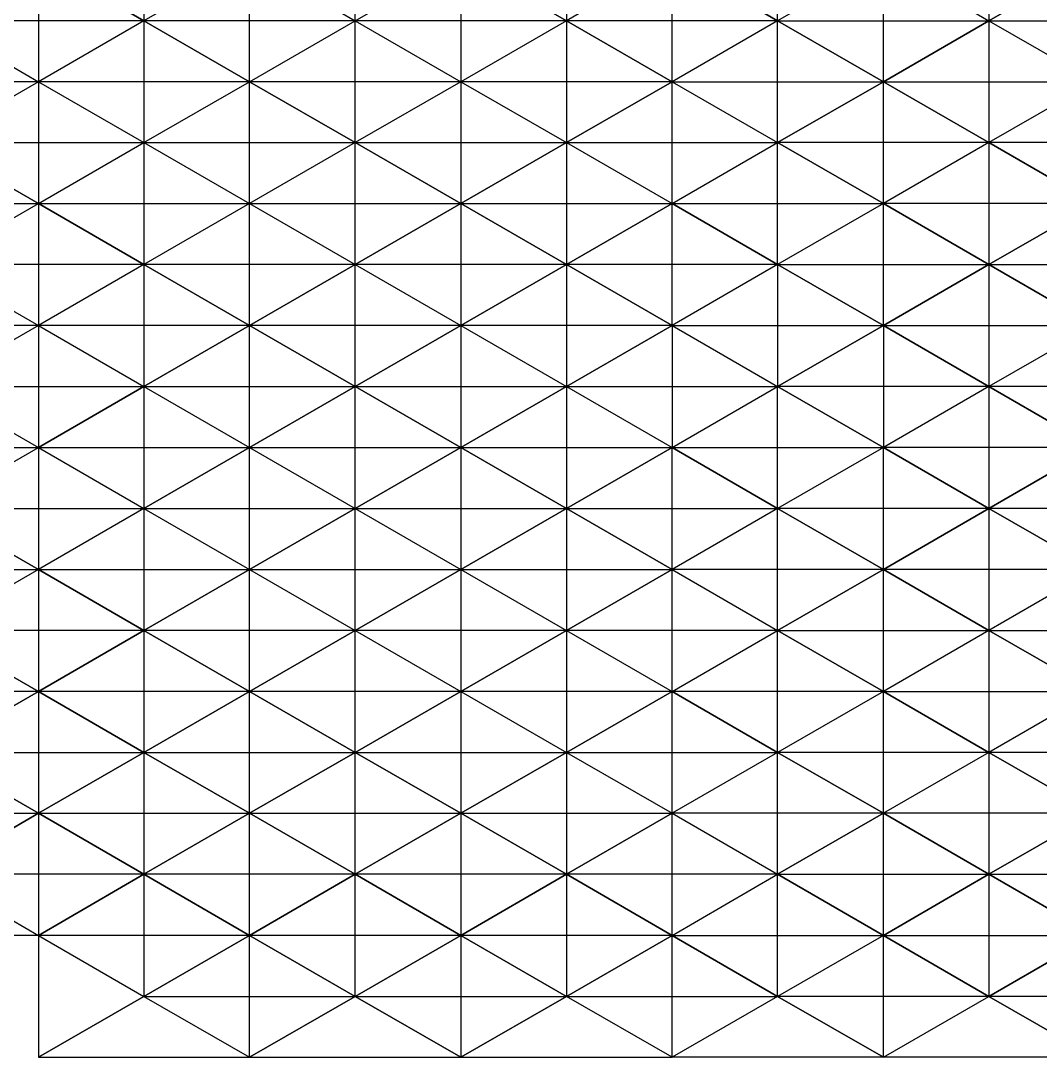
# Model space of a CAD drawing. Header units: millimetres. Extents: x 1123.9 to 1169.6, y 955.4 to 1004.6.
# Drawn here: x 1139.33 to 1149.37, y 955.36 to 965.56 of the extents above; entities that cross this region are included whole.
import ezdxf

# ---------------------------------------------------------------- set-up
doc = ezdxf.new("R2010")
doc.units = ezdxf.units.MM
for name, color, linetype in [('diagonals1', 3, 'Continuous'), ('diagonals2', 2, 'Continuous'), ('Layer1', 7, 'Continuous'), ('Layer2', 4, 'Continuous'), ('Layer3', 6, 'Continuous')]:
    doc.layers.add(name, color=color, linetype=linetype)

msp = doc.modelspace()

# ---------------------------------------------------------------- linework, layer by layer
at = {"layer": 'diagonals1'}
for p, q in [((1139.507, 966.156, 142.13), (1140.546, 965.556, 143.43)), ((1141.585, 966.156, 142.059), (1140.546, 965.556, 143.43)), ((1141.585, 966.156, 142.059), (1142.624, 965.556, 143.359)), ((1142.624, 965.556, 143.359), (1143.664, 966.156, 142.016)), ((1143.664, 966.156, 142.016), (1144.703, 965.556, 143.316)), ((1145.742, 966.156, 142.002), (1144.703, 965.556, 143.316)), ((1145.742, 966.156, 142.002), (1146.781, 965.556, 143.302)), ((1147.821, 966.156, 142.002), (1146.781, 965.556, 143.302)), ((1147.821, 966.156, 142.002), (1148.86, 965.556, 143.316)), ((1149.899, 966.156, 142.016), (1148.86, 965.556, 143.316)), ((1138.467, 965.556, 143.53), (1139.507, 964.956, 142.24)), ((1140.546, 965.556, 143.43), (1139.507, 964.956, 142.24)), ((1140.546, 965.556, 143.43), (1141.585, 964.956, 142.168)), ((1141.585, 964.956, 142.168), (1142.624, 965.556, 143.359)), ((1142.624, 965.556, 143.359), (1143.664, 964.956, 142.126)), ((1144.703, 965.556, 143.316), (1143.664, 964.956, 142.126)), ((1144.703, 965.556, 143.316), (1145.742, 964.956, 142.111)), ((1146.781, 965.556, 143.302), (1145.742, 964.956, 142.111)), ((1146.781, 965.556, 143.302), (1147.821, 964.956, 142.111)), ((1148.86, 965.556, 143.316), (1147.821, 964.956, 142.111)), ((1148.86, 965.556, 143.316), (1149.899, 964.956, 142.126)), ((1139.507, 964.956, 142.24), (1138.467, 964.356, 143.65)), ((1139.507, 964.956, 142.24), (1140.546, 964.356, 143.549)), ((1140.546, 964.356, 143.549), (1141.585, 964.956, 142.168)), ((1141.585, 964.956, 142.168), (1142.624, 964.356, 143.478)), ((1143.664, 964.956, 142.126), (1142.624, 964.356, 143.478)), ((1143.664, 964.956, 142.126), (1144.703, 964.356, 143.435)), ((1145.742, 964.956, 142.111), (1144.703, 964.356, 143.435)), ((1145.742, 964.956, 142.111), (1146.781, 964.356, 143.421)), ((1147.821, 964.956, 142.111), (1146.781, 964.356, 143.421)), ((1147.821, 964.956, 142.111), (1148.86, 964.356, 143.435)), ((1149.899, 964.956, 142.126), (1148.86, 964.356, 143.435)), ((1138.467, 964.356, 143.65), (1139.507, 963.756, 142.359)), ((1139.507, 963.756, 142.359), (1140.546, 964.356, 143.549)), ((1140.546, 964.356, 143.549), (1141.585, 963.756, 142.287)), ((1142.624, 964.356, 143.478), (1141.585, 963.756, 142.287)), ((1142.624, 964.356, 143.478), (1143.664, 963.756, 142.245)), ((1144.703, 964.356, 143.435), (1143.664, 963.756, 142.245)), ((1144.703, 964.356, 143.435), (1145.742, 963.756, 142.23)), ((1145.742, 963.756, 142.23), (1146.781, 964.356, 143.421)), ((1147.821, 963.756, 142.23), (1146.781, 964.356, 143.421)), ((1148.86, 964.356, 143.435), (1147.821, 963.756, 142.23)), ((1148.86, 964.356, 143.435), (1149.899, 963.756, 142.245)), ((1138.467, 963.156, 143.778), (1139.507, 963.756, 142.359)), ((1139.507, 963.756, 142.359), (1140.546, 963.156, 143.678)), ((1141.585, 963.756, 142.287), (1140.546, 963.156, 143.678)), ((1141.585, 963.756, 142.287), (1142.624, 963.156, 143.607)), ((1143.664, 963.756, 142.245), (1142.624, 963.156, 143.607)), ((1143.664, 963.756, 142.245), (1144.703, 963.156, 143.564)), ((1144.703, 963.156, 143.564), (1145.742, 963.756, 142.23)), ((1145.742, 963.756, 142.23), (1146.781, 963.156, 143.549)), ((1147.821, 963.756, 142.23), (1146.781, 963.156, 143.549)), ((1148.86, 963.156, 143.564), (1147.821, 963.756, 142.23)), ((1149.899, 963.756, 142.245), (1148.86, 963.156, 143.564)), ((1138.467, 963.156, 143.778), (1139.507, 962.556, 142.488)), ((1140.546, 963.156, 143.678), (1139.507, 962.556, 142.488)), ((1140.546, 963.156, 143.678), (1141.585, 962.556, 142.416)), ((1142.624, 963.156, 143.607), (1141.585, 962.556, 142.416)), ((1142.624, 963.156, 143.607), (1143.664, 962.556, 142.373)), ((1143.664, 962.556, 142.373), (1144.703, 963.156, 143.564)), ((1144.703, 963.156, 143.564), (1145.742, 962.556, 142.359)), ((1146.781, 963.156, 143.549), (1145.742, 962.556, 142.359)), ((1146.781, 963.156, 143.549), (1147.821, 962.556, 142.359)), ((1148.86, 963.156, 143.564), (1147.821, 962.556, 142.359)), ((1149.899, 962.556, 142.373), (1148.86, 963.156, 143.564)), ((1139.507, 962.556, 142.488), (1138.467, 961.956, 143.917)), ((1139.507, 962.556, 142.488), (1140.546, 961.956, 143.816)), ((1141.585, 962.556, 142.416), (1140.546, 961.956, 143.816)), ((1141.585, 962.556, 142.416), (1142.624, 961.956, 143.745)), ((1142.624, 961.956, 143.745), (1143.664, 962.556, 142.373)), ((1143.664, 962.556, 142.373), (1144.703, 961.956, 143.702)), ((1145.742, 962.556, 142.359), (1144.703, 961.956, 143.702)), ((1145.742, 962.556, 142.359), (1146.781, 961.956, 143.688)), ((1147.821, 962.556, 142.359), (1146.781, 961.956, 143.688)), ((1147.821, 962.556, 142.359), (1148.86, 961.956, 143.702)), ((1149.899, 962.556, 142.373), (1148.86, 961.956, 143.702)), ((1138.467, 961.956, 143.917), (1139.507, 961.356, 142.626)), ((1140.546, 961.956, 143.816), (1139.507, 961.356, 142.626)), ((1140.546, 961.956, 143.816), (1141.585, 961.356, 142.554)), ((1141.585, 961.356, 142.554), (1142.624, 961.956, 143.745)), ((1142.624, 961.956, 143.745), (1143.664, 961.356, 142.511)), ((1144.703, 961.956, 143.702), (1143.664, 961.356, 142.511)), ((1144.703, 961.956, 143.702), (1145.742, 961.356, 142.497)), ((1145.742, 961.356, 142.497), (1146.781, 961.956, 143.688)), ((1147.821, 961.356, 142.497), (1146.781, 961.956, 143.688)), ((1148.86, 961.956, 143.702), (1147.821, 961.356, 142.497)), ((1148.86, 961.956, 143.702), (1149.899, 961.356, 142.511)), ((1138.467, 960.756, 144.065), (1139.507, 961.356, 142.626)), ((1139.507, 961.356, 142.626), (1140.546, 960.756, 143.964)), ((1140.546, 960.756, 143.964), (1141.585, 961.356, 142.554)), ((1141.585, 961.356, 142.554), (1142.624, 960.756, 143.893)), ((1143.664, 961.356, 142.511), (1142.624, 960.756, 143.893)), ((1143.664, 961.356, 142.511), (1144.703, 960.756, 143.85)), ((1144.703, 960.756, 143.85), (1145.742, 961.356, 142.497)), ((1145.742, 961.356, 142.497), (1146.781, 960.756, 143.836)), ((1147.821, 961.356, 142.497), (1146.781, 960.756, 143.836)), ((1148.86, 960.756, 143.85), (1147.821, 961.356, 142.497)), ((1149.899, 961.356, 142.511), (1148.86, 960.756, 143.85)), ((1138.467, 960.756, 144.065), (1139.507, 960.156, 142.774)), ((1140.546, 960.756, 143.964), (1139.507, 960.156, 142.774)), ((1140.546, 960.756, 143.964), (1141.585, 960.156, 142.702)), ((1142.624, 960.756, 143.893), (1141.585, 960.156, 142.702)), ((1142.624, 960.756, 143.893), (1143.664, 960.156, 142.659)), ((1143.664, 960.156, 142.659), (1144.703, 960.756, 143.85)), ((1144.703, 960.756, 143.85), (1145.742, 960.156, 142.645)), ((1146.781, 960.756, 143.836), (1145.742, 960.156, 142.645)), ((1146.781, 960.756, 143.836), (1147.821, 960.156, 142.645)), ((1148.86, 960.756, 143.85), (1147.821, 960.156, 142.645)), ((1149.899, 960.156, 142.659), (1148.86, 960.756, 143.85)), ((1139.507, 960.156, 142.774), (1138.467, 959.556, 144.223)), ((1139.507, 960.156, 142.774), (1140.546, 959.556, 144.122)), ((1141.585, 960.156, 142.702), (1140.546, 959.556, 144.122)), ((1141.585, 960.156, 142.702), (1142.624, 959.556, 144.05)), ((1142.624, 959.556, 144.05), (1143.664, 960.156, 142.659)), ((1143.664, 960.156, 142.659), (1144.703, 959.556, 144.007)), ((1145.742, 960.156, 142.645), (1144.703, 959.556, 144.007)), ((1145.742, 960.156, 142.645), (1146.781, 959.556, 143.993)), ((1147.821, 960.156, 142.645), (1146.781, 959.556, 143.993)), ((1147.821, 960.156, 142.645), (1148.86, 959.556, 144.007)), ((1149.899, 960.156, 142.659), (1148.86, 959.556, 144.007)), ((1139.507, 958.956, 142.932), (1138.467, 959.556, 144.223)), ((1140.546, 959.556, 144.122), (1139.507, 958.956, 142.932)), ((1140.546, 959.556, 144.122), (1141.585, 958.956, 142.86)), ((1141.585, 958.956, 142.86), (1142.624, 959.556, 144.05)), ((1142.624, 959.556, 144.05), (1143.664, 958.956, 142.817)), ((1144.703, 959.556, 144.007), (1143.664, 958.956, 142.817)), ((1144.703, 959.556, 144.007), (1145.742, 958.956, 142.803)), ((1145.742, 958.956, 142.803), (1146.781, 959.556, 143.993)), ((1147.821, 958.956, 142.803), (1146.781, 959.556, 143.993)), ((1148.86, 959.556, 144.007), (1147.821, 958.956, 142.803)), ((1148.86, 959.556, 144.007), (1149.899, 958.956, 142.817)), ((1139.507, 958.956, 142.932), (1138.467, 958.356, 144.39)), ((1140.546, 958.356, 144.29), (1139.507, 958.956, 142.932)), ((1140.546, 958.356, 144.29), (1141.585, 958.956, 142.86)), ((1141.585, 958.956, 142.86), (1142.624, 958.356, 144.218)), ((1143.664, 958.956, 142.817), (1142.624, 958.356, 144.218)), ((1143.664, 958.956, 142.817), (1144.703, 958.356, 144.175)), ((1144.703, 958.356, 144.175), (1145.742, 958.956, 142.803)), ((1145.742, 958.956, 142.803), (1146.781, 958.356, 144.16)), ((1147.821, 958.956, 142.803), (1146.781, 958.356, 144.16)), ((1148.86, 958.356, 144.175), (1147.821, 958.956, 142.803)), ((1149.899, 958.956, 142.817), (1148.86, 958.356, 144.175)), ((1138.467, 958.356, 144.39), (1139.507, 957.756, 143.099)), ((1139.507, 957.756, 143.099), (1140.546, 958.356, 144.29)), ((1141.585, 957.756, 143.027), (1140.546, 958.356, 144.29)), ((1142.624, 958.356, 144.218), (1141.585, 957.756, 143.027)), ((1142.624, 958.356, 144.218), (1143.664, 957.756, 142.984)), ((1143.664, 957.756, 142.984), (1144.703, 958.356, 144.175)), ((1144.703, 958.356, 144.175), (1145.742, 957.756, 142.97)), ((1146.781, 958.356, 144.16), (1145.742, 957.756, 142.97)), ((1146.781, 958.356, 144.16), (1147.821, 957.756, 142.97)), ((1148.86, 958.356, 144.175), (1147.821, 957.756, 142.97)), ((1149.899, 957.756, 142.984), (1148.86, 958.356, 144.175)), ((1138.467, 957.156, 144.568), (1139.507, 957.756, 143.099)), ((1139.507, 957.756, 143.099), (1140.546, 957.156, 144.467)), ((1141.585, 957.756, 143.027), (1140.546, 957.156, 144.467)), ((1142.624, 957.156, 144.395), (1141.585, 957.756, 143.027)), ((1142.624, 957.156, 144.395), (1143.664, 957.756, 142.984)), ((1143.664, 957.756, 142.984), (1144.703, 957.156, 144.352)), ((1145.742, 957.756, 142.97), (1144.703, 957.156, 144.352)), ((1145.742, 957.756, 142.97), (1146.781, 957.156, 144.338)), ((1147.821, 957.756, 142.97), (1146.781, 957.156, 144.338)), ((1147.821, 957.756, 142.97), (1148.86, 957.156, 144.352)), ((1149.899, 957.756, 142.984), (1148.86, 957.156, 144.352)), ((1138.467, 957.156, 144.568), (1139.507, 956.555, 143.276)), ((1140.546, 957.156, 144.467), (1139.507, 956.555, 143.276)), ((1140.546, 957.156, 144.467), (1141.585, 956.555, 143.205)), ((1141.585, 956.555, 143.205), (1142.624, 957.156, 144.395)), ((1143.664, 956.555, 143.161), (1142.624, 957.156, 144.395)), ((1144.703, 957.156, 144.352), (1143.664, 956.555, 143.161)), ((1144.703, 957.156, 144.352), (1145.742, 956.555, 143.147)), ((1145.742, 956.555, 143.147), (1146.781, 957.156, 144.338)), ((1147.821, 956.555, 143.147), (1146.781, 957.156, 144.338)), ((1148.86, 957.156, 144.352), (1147.821, 956.555, 143.147)), ((1148.86, 957.156, 144.352), (1149.899, 956.555, 143.161)), ((1139.507, 956.555, 143.276), (1140.546, 955.955, 144.654)), ((1140.546, 955.955, 144.654), (1141.585, 956.555, 143.205)), ((1141.585, 956.555, 143.205), (1142.624, 955.955, 144.582)), ((1143.664, 956.555, 143.161), (1142.624, 955.955, 144.582)), ((1144.703, 955.955, 144.539), (1143.664, 956.555, 143.161)), ((1144.703, 955.955, 144.539), (1145.742, 956.555, 143.147)), ((1145.742, 956.555, 143.147), (1146.781, 955.955, 144.524)), ((1147.821, 956.555, 143.147), (1146.781, 955.955, 144.524)), ((1148.86, 955.955, 144.539), (1147.821, 956.555, 143.147)), ((1148.86, 955.955, 144.539), (1149.899, 956.555, 143.161)), ((1139.507, 955.355, 143.463), (1140.546, 955.955, 144.654)), ((1140.546, 955.955, 144.654), (1141.585, 955.355, 143.391)), ((1142.624, 955.955, 144.582), (1141.585, 955.355, 143.391)), ((1142.624, 955.955, 144.582), (1143.664, 955.355, 143.348)), ((1143.664, 955.355, 143.348), (1144.703, 955.955, 144.539)), ((1145.742, 955.355, 143.334), (1144.703, 955.955, 144.539)), ((1146.781, 955.955, 144.524), (1145.742, 955.355, 143.334)), ((1146.781, 955.955, 144.524), (1147.821, 955.355, 143.334)), ((1147.821, 955.355, 143.334), (1148.86, 955.955, 144.539)), ((1149.899, 955.355, 143.348), (1148.86, 955.955, 144.539))]:
    msp.add_line(p, q, dxfattribs=at)
at = {"layer": 'diagonals2'}
for p, q in [((1140.546, 965.556, 141.03), (1139.507, 966.156, 142.13)), ((1141.585, 966.156, 142.059), (1140.546, 965.556, 141.03)), ((1141.585, 966.156, 142.059), (1142.624, 965.556, 140.959)), ((1142.624, 965.556, 140.959), (1143.664, 966.156, 142.016)), ((1144.703, 965.556, 140.916), (1143.664, 966.156, 142.016)), ((1145.742, 966.156, 142.002), (1144.703, 965.556, 140.916)), ((1146.781, 965.556, 140.902), (1145.742, 966.156, 142.002)), ((1147.821, 966.156, 142.002), (1146.781, 965.556, 140.902)), ((1147.821, 966.156, 142.002), (1148.86, 965.556, 140.916)), ((1148.86, 965.556, 140.916), (1149.899, 966.156, 142.016)), ((1138.467, 965.556, 141.13), (1139.507, 964.956, 142.24)), ((1140.546, 965.556, 141.03), (1139.507, 964.956, 142.24)), ((1141.585, 964.956, 142.168), (1140.546, 965.556, 141.03)), ((1141.585, 964.956, 142.168), (1142.624, 965.556, 140.959)), ((1142.624, 965.556, 140.959), (1143.664, 964.956, 142.126)), ((1144.703, 965.556, 140.916), (1143.664, 964.956, 142.126)), ((1145.742, 964.956, 142.111), (1144.703, 965.556, 140.916)), ((1146.781, 965.556, 140.902), (1145.742, 964.956, 142.111)), ((1147.821, 964.956, 142.111), (1146.781, 965.556, 140.902)), ((1147.821, 964.956, 142.111), (1148.86, 965.556, 140.916)), ((1148.86, 965.556, 140.916), (1149.899, 964.956, 142.126)), ((1139.507, 964.956, 142.24), (1138.467, 964.356, 141.25)), ((1139.507, 964.956, 142.24), (1140.546, 964.356, 141.149)), ((1140.546, 964.356, 141.149), (1141.585, 964.956, 142.168)), ((1142.624, 964.356, 141.078), (1141.585, 964.956, 142.168)), ((1143.664, 964.956, 142.126), (1142.624, 964.356, 141.078)), ((1143.664, 964.956, 142.126), (1144.703, 964.356, 141.035)), ((1144.703, 964.356, 141.035), (1145.742, 964.956, 142.111)), ((1145.742, 964.956, 142.111), (1146.781, 964.356, 141.021)), ((1146.781, 964.356, 141.021), (1147.821, 964.956, 142.111)), ((1148.86, 964.356, 141.035), (1147.821, 964.956, 142.111)), ((1149.899, 964.956, 142.126), (1148.86, 964.356, 141.035)), ((1139.507, 963.756, 142.359), (1138.467, 964.356, 141.25)), ((1139.507, 963.756, 142.359), (1140.546, 964.356, 141.149)), ((1140.546, 964.356, 141.149), (1141.585, 963.756, 142.287)), ((1142.624, 964.356, 141.078), (1141.585, 963.756, 142.287)), ((1143.664, 963.756, 142.245), (1142.624, 964.356, 141.078)), ((1143.664, 963.756, 142.245), (1144.703, 964.356, 141.035)), ((1144.703, 964.356, 141.035), (1145.742, 963.756, 142.23)), ((1145.742, 963.756, 142.23), (1146.781, 964.356, 141.021)), ((1146.781, 964.356, 141.021), (1147.821, 963.756, 142.23)), ((1148.86, 964.356, 141.035), (1147.821, 963.756, 142.23)), ((1149.899, 963.756, 142.245), (1148.86, 964.356, 141.035)), ((1138.467, 963.156, 141.378), (1139.507, 963.756, 142.359)), ((1140.546, 963.156, 141.278), (1139.507, 963.756, 142.359)), ((1141.585, 963.756, 142.287), (1140.546, 963.156, 141.278)), ((1141.585, 963.756, 142.287), (1142.624, 963.156, 141.207)), ((1142.624, 963.156, 141.207), (1143.664, 963.756, 142.245)), ((1144.703, 963.156, 141.164), (1143.664, 963.756, 142.245)), ((1145.742, 963.756, 142.23), (1144.703, 963.156, 141.164)), ((1146.781, 963.156, 141.149), (1145.742, 963.756, 142.23)), ((1147.821, 963.756, 142.23), (1146.781, 963.156, 141.149)), ((1147.821, 963.756, 142.23), (1148.86, 963.156, 141.164)), ((1148.86, 963.156, 141.164), (1149.899, 963.756, 142.245)), ((1138.467, 963.156, 141.378), (1139.507, 962.556, 142.488)), ((1140.546, 963.156, 141.278), (1139.507, 962.556, 142.488)), ((1141.585, 962.556, 142.416), (1140.546, 963.156, 141.278)), ((1141.585, 962.556, 142.416), (1142.624, 963.156, 141.207)), ((1142.624, 963.156, 141.207), (1143.664, 962.556, 142.373)), ((1144.703, 963.156, 141.164), (1143.664, 962.556, 142.373)), ((1145.742, 962.556, 142.359), (1144.703, 963.156, 141.164)), ((1146.781, 963.156, 141.149), (1145.742, 962.556, 142.359)), ((1147.821, 962.556, 142.359), (1146.781, 963.156, 141.149)), ((1147.821, 962.556, 142.359), (1148.86, 963.156, 141.164)), ((1148.86, 963.156, 141.164), (1149.899, 962.556, 142.373)), ((1139.507, 962.556, 142.488), (1138.467, 961.956, 141.517)), ((1139.507, 962.556, 142.488), (1140.546, 961.956, 141.416)), ((1140.546, 961.956, 141.416), (1141.585, 962.556, 142.416)), ((1142.624, 961.956, 141.345), (1141.585, 962.556, 142.416)), ((1143.664, 962.556, 142.373), (1142.624, 961.956, 141.345)), ((1143.664, 962.556, 142.373), (1144.703, 961.956, 141.302)), ((1144.703, 961.956, 141.302), (1145.742, 962.556, 142.359)), ((1145.742, 962.556, 142.359), (1146.781, 961.956, 141.288)), ((1146.781, 961.956, 141.288), (1147.821, 962.556, 142.359)), ((1148.86, 961.956, 141.302), (1147.821, 962.556, 142.359)), ((1149.899, 962.556, 142.373), (1148.86, 961.956, 141.302)), ((1138.467, 961.956, 141.517), (1139.507, 961.356, 142.626)), ((1139.507, 961.356, 142.626), (1140.546, 961.956, 141.416)), ((1140.546, 961.956, 141.416), (1141.585, 961.356, 142.554)), ((1142.624, 961.956, 141.345), (1141.585, 961.356, 142.554)), ((1143.664, 961.356, 142.511), (1142.624, 961.956, 141.345)), ((1143.664, 961.356, 142.511), (1144.703, 961.956, 141.302)), ((1144.703, 961.956, 141.302), (1145.742, 961.356, 142.497)), ((1145.742, 961.356, 142.497), (1146.781, 961.956, 141.288)), ((1146.781, 961.956, 141.288), (1147.821, 961.356, 142.497)), ((1148.86, 961.956, 141.302), (1147.821, 961.356, 142.497)), ((1149.899, 961.356, 142.511), (1148.86, 961.956, 141.302)), ((1138.467, 960.756, 141.665), (1139.507, 961.356, 142.626)), ((1139.507, 961.356, 142.626), (1140.546, 960.756, 141.564)), ((1141.585, 961.356, 142.554), (1140.546, 960.756, 141.564)), ((1141.585, 961.356, 142.554), (1142.624, 960.756, 141.493)), ((1142.624, 960.756, 141.493), (1143.664, 961.356, 142.511)), ((1144.703, 960.756, 141.45), (1143.664, 961.356, 142.511)), ((1145.742, 961.356, 142.497), (1144.703, 960.756, 141.45)), ((1146.781, 960.756, 141.436), (1145.742, 961.356, 142.497)), ((1147.821, 961.356, 142.497), (1146.781, 960.756, 141.436)), ((1147.821, 961.356, 142.497), (1148.86, 960.756, 141.45)), ((1148.86, 960.756, 141.45), (1149.899, 961.356, 142.511)), ((1139.507, 960.156, 142.774), (1138.467, 960.756, 141.665)), ((1140.546, 960.756, 141.564), (1139.507, 960.156, 142.774)), ((1140.546, 960.756, 141.564), (1141.585, 960.156, 142.702)), ((1141.585, 960.156, 142.702), (1142.624, 960.756, 141.493)), ((1142.624, 960.756, 141.493), (1143.664, 960.156, 142.659)), ((1144.703, 960.756, 141.45), (1143.664, 960.156, 142.659)), ((1145.742, 960.156, 142.645), (1144.703, 960.756, 141.45)), ((1146.781, 960.756, 141.436), (1145.742, 960.156, 142.645)), ((1147.821, 960.156, 142.645), (1146.781, 960.756, 141.436)), ((1147.821, 960.156, 142.645), (1148.86, 960.756, 141.45)), ((1148.86, 960.756, 141.45), (1149.899, 960.156, 142.659)), ((1139.507, 960.156, 142.774), (1138.467, 959.556, 141.823)), ((1140.546, 959.556, 141.722), (1139.507, 960.156, 142.774)), ((1140.546, 959.556, 141.722), (1141.585, 960.156, 142.702)), ((1141.585, 960.156, 142.702), (1142.624, 959.556, 141.65)), ((1143.664, 960.156, 142.659), (1142.624, 959.556, 141.65)), ((1143.664, 960.156, 142.659), (1144.703, 959.556, 141.607)), ((1144.703, 959.556, 141.607), (1145.742, 960.156, 142.645)), ((1145.742, 960.156, 142.645), (1146.781, 959.556, 141.593)), ((1146.781, 959.556, 141.593), (1147.821, 960.156, 142.645)), ((1148.86, 959.556, 141.607), (1147.821, 960.156, 142.645)), ((1149.899, 960.156, 142.659), (1148.86, 959.556, 141.607)), ((1138.467, 959.556, 141.823), (1139.507, 958.956, 142.932)), ((1139.507, 958.956, 142.932), (1140.546, 959.556, 141.722)), ((1141.585, 958.956, 142.86), (1140.546, 959.556, 141.722)), ((1142.624, 959.556, 141.65), (1141.585, 958.956, 142.86)), ((1142.624, 959.556, 141.65), (1143.664, 958.956, 142.817)), ((1143.664, 958.956, 142.817), (1144.703, 959.556, 141.607)), ((1144.703, 959.556, 141.607), (1145.742, 958.956, 142.803)), ((1145.742, 958.956, 142.803), (1146.781, 959.556, 141.593)), ((1146.781, 959.556, 141.593), (1147.821, 958.956, 142.803)), ((1148.86, 959.556, 141.607), (1147.821, 958.956, 142.803)), ((1149.899, 958.956, 142.817), (1148.86, 959.556, 141.607)), ((1138.467, 958.356, 141.99), (1139.507, 958.956, 142.932)), ((1139.507, 958.956, 142.932), (1140.546, 958.356, 141.89)), ((1141.585, 958.956, 142.86), (1140.546, 958.356, 141.89)), ((1142.624, 958.356, 141.818), (1141.585, 958.956, 142.86)), ((1142.624, 958.356, 141.818), (1143.664, 958.956, 142.817)), ((1143.664, 958.956, 142.817), (1144.703, 958.356, 141.775)), ((1145.742, 958.956, 142.803), (1144.703, 958.356, 141.775)), ((1146.781, 958.356, 141.76), (1145.742, 958.956, 142.803)), ((1147.821, 958.956, 142.803), (1146.781, 958.356, 141.76)), ((1147.821, 958.956, 142.803), (1148.86, 958.356, 141.775)), ((1149.899, 958.956, 142.817), (1148.86, 958.356, 141.775)), ((1139.507, 957.756, 143.099), (1138.467, 958.356, 141.99)), ((1140.546, 958.356, 141.89), (1139.507, 957.756, 143.099)), ((1140.546, 958.356, 141.89), (1141.585, 957.756, 143.027)), ((1141.585, 957.756, 143.027), (1142.624, 958.356, 141.818)), ((1143.664, 957.756, 142.984), (1142.624, 958.356, 141.818)), ((1144.703, 958.356, 141.775), (1143.664, 957.756, 142.984)), ((1144.703, 958.356, 141.775), (1145.742, 957.756, 142.97)), ((1146.781, 958.356, 141.76), (1145.742, 957.756, 142.97)), ((1147.821, 957.756, 142.97), (1146.781, 958.356, 141.76)), ((1148.86, 958.356, 141.775), (1147.821, 957.756, 142.97)), ((1148.86, 958.356, 141.775), (1149.899, 957.756, 142.984)), ((1139.507, 957.756, 143.099), (1138.467, 957.156, 142.168)), ((1140.546, 957.156, 142.067), (1139.507, 957.756, 143.099)), ((1140.546, 957.156, 142.067), (1141.585, 957.756, 143.027)), ((1141.585, 957.756, 143.027), (1142.624, 957.156, 141.995)), ((1143.664, 957.756, 142.984), (1142.624, 957.156, 141.995)), ((1144.703, 957.156, 141.952), (1143.664, 957.756, 142.984)), ((1144.703, 957.156, 141.952), (1145.742, 957.756, 142.97)), ((1145.742, 957.756, 142.97), (1146.781, 957.156, 141.938)), ((1146.781, 957.156, 141.938), (1147.821, 957.756, 142.97)), ((1148.86, 957.156, 141.952), (1147.821, 957.756, 142.97)), ((1148.86, 957.156, 141.952), (1149.899, 957.756, 142.984)), ((1138.467, 957.156, 142.168), (1139.507, 956.555, 143.276)), ((1139.507, 956.555, 143.276), (1140.546, 957.156, 142.067)), ((1141.585, 956.555, 143.205), (1140.546, 957.156, 142.067)), ((1142.624, 957.156, 141.995), (1141.585, 956.555, 143.205)), ((1142.624, 957.156, 141.995), (1143.664, 956.555, 143.161)), ((1143.664, 956.555, 143.161), (1144.703, 957.156, 141.952)), ((1145.742, 956.555, 143.147), (1144.703, 957.156, 141.952)), ((1145.742, 956.555, 143.147), (1146.781, 957.156, 141.938)), ((1146.781, 957.156, 141.938), (1147.821, 956.555, 143.147)), ((1147.821, 956.555, 143.147), (1148.86, 957.156, 141.952)), ((1149.899, 956.555, 143.161), (1148.86, 957.156, 141.952)), ((1139.507, 956.555, 143.276), (1140.546, 955.955, 142.254)), ((1141.585, 956.555, 143.205), (1140.546, 955.955, 142.254)), ((1142.624, 955.955, 142.182), (1141.585, 956.555, 143.205)), ((1142.624, 955.955, 142.182), (1143.664, 956.555, 143.161)), ((1143.664, 956.555, 143.161), (1144.703, 955.955, 142.139)), ((1145.742, 956.555, 143.147), (1144.703, 955.955, 142.139)), ((1146.781, 955.955, 142.124), (1145.742, 956.555, 143.147)), ((1147.821, 956.555, 143.147), (1146.781, 955.955, 142.124)), ((1147.821, 956.555, 143.147), (1148.86, 955.955, 142.139)), ((1149.899, 956.555, 143.161), (1148.86, 955.955, 142.139)), ((1140.546, 955.955, 142.254), (1139.507, 955.355, 143.463)), ((1140.546, 955.955, 142.254), (1141.585, 955.355, 143.391)), ((1141.585, 955.355, 143.391), (1142.624, 955.955, 142.182)), ((1143.664, 955.355, 143.348), (1142.624, 955.955, 142.182)), ((1144.703, 955.955, 142.139), (1143.664, 955.355, 143.348)), ((1145.742, 955.355, 143.334), (1144.703, 955.955, 142.139)), ((1146.781, 955.955, 142.124), (1145.742, 955.355, 143.334)), ((1147.821, 955.355, 143.334), (1146.781, 955.955, 142.124)), ((1147.821, 955.355, 143.334), (1148.86, 955.955, 142.139)), ((1148.86, 955.955, 142.139), (1149.899, 955.355, 143.348))]:
    msp.add_line(p, q, dxfattribs=at)
at = {"layer": 'Layer1'}
for p, q in [((1140.546, 966.756, 143.321), (1140.546, 965.556, 143.43)), ((1142.624, 965.556, 143.359), (1142.624, 966.756, 143.25)), ((1144.703, 966.756, 143.207), (1144.703, 965.556, 143.316)), ((1146.781, 965.556, 143.302), (1146.781, 966.756, 143.193)), ((1146.781, 965.556, 143.302), (1146.781, 966.756, 143.193)), ((1148.86, 966.756, 143.207), (1148.86, 965.556, 143.316)), ((1140.546, 965.556, 143.43), (1138.467, 965.556, 143.53)), ((1142.624, 965.556, 143.359), (1140.546, 965.556, 143.43)), ((1140.546, 965.556, 143.43), (1140.546, 964.356, 143.549)), ((1144.703, 965.556, 143.316), (1142.624, 965.556, 143.359)), ((1142.624, 964.356, 143.478), (1142.624, 965.556, 143.359)), ((1146.781, 965.556, 143.302), (1144.703, 965.556, 143.316)), ((1144.703, 965.556, 143.316), (1144.703, 964.356, 143.435)), ((1146.781, 964.356, 143.421), (1146.781, 965.556, 143.302)), ((1146.781, 965.556, 143.302), (1148.86, 965.556, 143.316)), ((1146.781, 964.356, 143.421), (1146.781, 965.556, 143.302)), ((1148.86, 965.556, 143.316), (1150.938, 965.556, 143.359)), ((1148.86, 965.556, 143.316), (1148.86, 964.356, 143.435)), ((1138.467, 964.356, 143.65), (1140.546, 964.356, 143.549)), ((1140.546, 964.356, 143.549), (1142.624, 964.356, 143.478)), ((1140.546, 964.356, 143.549), (1140.546, 963.156, 143.678)), ((1142.624, 964.356, 143.478), (1144.703, 964.356, 143.435)), ((1142.624, 963.156, 143.607), (1142.624, 964.356, 143.478)), ((1144.703, 964.356, 143.435), (1146.781, 964.356, 143.421)), ((1144.703, 964.356, 143.435), (1144.703, 963.156, 143.564)), ((1146.781, 963.156, 143.549), (1146.781, 964.356, 143.421)), ((1148.86, 964.356, 143.435), (1146.781, 964.356, 143.421)), ((1146.781, 963.156, 143.549), (1146.781, 964.356, 143.421)), ((1150.938, 964.356, 143.478), (1148.86, 964.356, 143.435)), ((1148.86, 964.356, 143.435), (1148.86, 963.156, 143.564)), ((1140.546, 963.156, 143.678), (1138.467, 963.156, 143.778)), ((1142.624, 963.156, 143.607), (1140.546, 963.156, 143.678)), ((1140.546, 963.156, 143.678), (1140.546, 961.956, 143.816)), ((1144.703, 963.156, 143.564), (1142.624, 963.156, 143.607)), ((1142.624, 961.956, 143.745), (1142.624, 963.156, 143.607)), ((1146.781, 963.156, 143.549), (1144.703, 963.156, 143.564)), ((1144.703, 963.156, 143.564), (1144.703, 961.956, 143.702)), ((1146.781, 963.156, 143.549), (1146.781, 961.956, 143.688)), ((1146.781, 963.156, 143.549), (1148.86, 963.156, 143.564)), ((1146.781, 963.156, 143.549), (1146.781, 961.956, 143.688)), ((1148.86, 963.156, 143.564), (1150.938, 963.156, 143.607)), ((1148.86, 963.156, 143.564), (1148.86, 961.956, 143.702)), ((1138.467, 961.956, 143.917), (1140.546, 961.956, 143.816)), ((1140.546, 961.956, 143.816), (1142.624, 961.956, 143.745)), ((1140.546, 961.956, 143.816), (1140.546, 960.756, 143.964)), ((1142.624, 961.956, 143.745), (1144.703, 961.956, 143.702)), ((1142.624, 960.756, 143.893), (1142.624, 961.956, 143.745)), ((1144.703, 961.956, 143.702), (1146.781, 961.956, 143.688)), ((1144.703, 961.956, 143.702), (1144.703, 960.756, 143.85)), ((1146.781, 960.756, 143.836), (1146.781, 961.956, 143.688)), ((1148.86, 961.956, 143.702), (1146.781, 961.956, 143.688)), ((1146.781, 960.756, 143.836), (1146.781, 961.956, 143.688)), ((1150.938, 961.956, 143.745), (1148.86, 961.956, 143.702)), ((1148.86, 961.956, 143.702), (1148.86, 960.756, 143.85)), ((1138.467, 960.756, 144.065), (1140.546, 960.756, 143.964)), ((1140.546, 960.756, 143.964), (1142.624, 960.756, 143.893)), ((1140.546, 960.756, 143.964), (1140.546, 959.556, 144.122)), ((1142.624, 960.756, 143.893), (1144.703, 960.756, 143.85)), ((1142.624, 959.556, 144.05), (1142.624, 960.756, 143.893)), ((1144.703, 960.756, 143.85), (1146.781, 960.756, 143.836)), ((1144.703, 960.756, 143.85), (1144.703, 959.556, 144.007)), ((1146.781, 959.556, 143.993), (1146.781, 960.756, 143.836)), ((1148.86, 960.756, 143.85), (1146.781, 960.756, 143.836)), ((1146.781, 959.556, 143.993), (1146.781, 960.756, 143.836)), ((1150.938, 960.756, 143.893), (1148.86, 960.756, 143.85)), ((1148.86, 960.756, 143.85), (1148.86, 959.556, 144.007)), ((1140.546, 959.556, 144.122), (1138.467, 959.556, 144.223)), ((1142.624, 959.556, 144.05), (1140.546, 959.556, 144.122)), ((1140.546, 959.556, 144.122), (1140.546, 958.356, 144.29)), ((1144.703, 959.556, 144.007), (1142.624, 959.556, 144.05)), ((1142.624, 958.356, 144.218), (1142.624, 959.556, 144.05)), ((1146.781, 959.556, 143.993), (1144.703, 959.556, 144.007)), ((1144.703, 959.556, 144.007), (1144.703, 958.356, 144.175)), ((1146.781, 958.356, 144.16), (1146.781, 959.556, 143.993)), ((1146.781, 959.556, 143.993), (1148.86, 959.556, 144.007)), ((1146.781, 958.356, 144.16), (1146.781, 959.556, 143.993)), ((1148.86, 959.556, 144.007), (1150.938, 959.556, 144.05)), ((1148.86, 959.556, 144.007), (1148.86, 958.356, 144.175)), ((1138.467, 958.356, 144.39), (1140.546, 958.356, 144.29)), ((1140.546, 958.356, 144.29), (1142.624, 958.356, 144.218)), ((1140.546, 958.356, 144.29), (1140.546, 957.156, 144.467)), ((1142.624, 958.356, 144.218), (1144.703, 958.356, 144.175)), ((1142.624, 957.156, 144.395), (1142.624, 958.356, 144.218)), ((1144.703, 958.356, 144.175), (1146.781, 958.356, 144.16)), ((1144.703, 958.356, 144.175), (1144.703, 957.156, 144.352)), ((1146.781, 957.156, 144.338), (1146.781, 958.356, 144.16)), ((1148.86, 958.356, 144.175), (1146.781, 958.356, 144.16)), ((1146.781, 957.156, 144.338), (1146.781, 958.356, 144.16)), ((1150.938, 958.356, 144.218), (1148.86, 958.356, 144.175)), ((1148.86, 958.356, 144.175), (1148.86, 957.156, 144.352)), ((1140.546, 957.156, 144.467), (1138.467, 957.156, 144.568)), ((1142.624, 957.156, 144.395), (1140.546, 957.156, 144.467)), ((1140.546, 957.156, 144.467), (1140.546, 955.955, 144.654)), ((1144.703, 957.156, 144.352), (1142.624, 957.156, 144.395)), ((1142.624, 955.955, 144.582), (1142.624, 957.156, 144.395)), ((1146.781, 957.156, 144.338), (1144.703, 957.156, 144.352)), ((1144.703, 957.156, 144.352), (1144.703, 955.955, 144.539)), ((1146.781, 955.955, 144.524), (1146.781, 957.156, 144.338)), ((1146.781, 957.156, 144.338), (1148.86, 957.156, 144.352)), ((1146.781, 955.955, 144.524), (1146.781, 957.156, 144.338)), ((1148.86, 957.156, 144.352), (1150.938, 957.156, 144.395)), ((1148.86, 957.156, 144.352), (1148.86, 955.955, 144.539)), ((1140.546, 955.955, 144.654), (1142.624, 955.955, 144.582)), ((1142.624, 955.955, 144.582), (1144.703, 955.955, 144.539)), ((1144.703, 955.955, 144.539), (1146.781, 955.955, 144.524)), ((1148.86, 955.955, 144.539), (1146.781, 955.955, 144.524)), ((1150.938, 955.955, 144.582), (1148.86, 955.955, 144.539))]:
    msp.add_line(p, q, dxfattribs=at)
at = {"layer": 'Layer2'}
for p, q in [((1139.507, 966.156, 142.13), (1139.507, 964.956, 142.24)), ((1141.585, 964.956, 142.168), (1141.585, 966.156, 142.059)), ((1143.664, 966.156, 142.016), (1143.664, 964.956, 142.126)), ((1145.742, 964.956, 142.111), (1145.742, 966.156, 142.002)), ((1147.821, 964.956, 142.111), (1147.821, 966.156, 142.002)), ((1139.507, 964.956, 142.24), (1137.428, 964.956, 142.34)), ((1141.585, 964.956, 142.168), (1139.507, 964.956, 142.24)), ((1139.507, 964.956, 142.24), (1139.507, 963.756, 142.359)), ((1143.664, 964.956, 142.126), (1141.585, 964.956, 142.168)), ((1141.585, 963.756, 142.287), (1141.585, 964.956, 142.168)), ((1145.742, 964.956, 142.111), (1143.664, 964.956, 142.126)), ((1143.664, 964.956, 142.126), (1143.664, 963.756, 142.245)), ((1145.742, 963.756, 142.23), (1145.742, 964.956, 142.111)), ((1145.742, 964.956, 142.111), (1147.821, 964.956, 142.111)), ((1147.821, 964.956, 142.111), (1149.899, 964.956, 142.126)), ((1147.821, 963.756, 142.23), (1147.821, 964.956, 142.111)), ((1137.428, 963.756, 142.459), (1139.507, 963.756, 142.359)), ((1139.507, 963.756, 142.359), (1141.585, 963.756, 142.287)), ((1139.507, 963.756, 142.359), (1139.507, 962.556, 142.488)), ((1141.585, 963.756, 142.287), (1143.664, 963.756, 142.245)), ((1141.585, 962.556, 142.416), (1141.585, 963.756, 142.287)), ((1143.664, 963.756, 142.245), (1145.742, 963.756, 142.23)), ((1143.664, 963.756, 142.245), (1143.664, 962.556, 142.373)), ((1145.742, 962.556, 142.359), (1145.742, 963.756, 142.23)), ((1145.742, 963.756, 142.23), (1147.821, 963.756, 142.23)), ((1149.899, 963.756, 142.245), (1147.821, 963.756, 142.23)), ((1147.821, 962.556, 142.359), (1147.821, 963.756, 142.23)), ((1139.507, 962.556, 142.488), (1137.428, 962.556, 142.588)), ((1141.585, 962.556, 142.416), (1139.507, 962.556, 142.488)), ((1139.507, 962.556, 142.488), (1139.507, 961.356, 142.626)), ((1143.664, 962.556, 142.373), (1141.585, 962.556, 142.416)), ((1141.585, 961.356, 142.554), (1141.585, 962.556, 142.416)), ((1145.742, 962.556, 142.359), (1143.664, 962.556, 142.373)), ((1143.664, 962.556, 142.373), (1143.664, 961.356, 142.511)), ((1145.742, 962.556, 142.359), (1145.742, 961.356, 142.497)), ((1145.742, 962.556, 142.359), (1147.821, 962.556, 142.359)), ((1147.821, 962.556, 142.359), (1149.899, 962.556, 142.373)), ((1147.821, 962.556, 142.359), (1147.821, 961.356, 142.497)), ((1137.428, 961.356, 142.726), (1139.507, 961.356, 142.626)), ((1139.507, 961.356, 142.626), (1141.585, 961.356, 142.554)), ((1139.507, 961.356, 142.626), (1139.507, 960.156, 142.774)), ((1141.585, 961.356, 142.554), (1143.664, 961.356, 142.511)), ((1141.585, 960.156, 142.702), (1141.585, 961.356, 142.554)), ((1143.664, 961.356, 142.511), (1145.742, 961.356, 142.497)), ((1143.664, 961.356, 142.511), (1143.664, 960.156, 142.659)), ((1145.742, 960.156, 142.645), (1145.742, 961.356, 142.497)), ((1145.742, 961.356, 142.497), (1147.821, 961.356, 142.497)), ((1149.899, 961.356, 142.511), (1147.821, 961.356, 142.497)), ((1147.821, 960.156, 142.645), (1147.821, 961.356, 142.497)), ((1137.428, 960.156, 142.874), (1139.507, 960.156, 142.774)), ((1139.507, 960.156, 142.774), (1141.585, 960.156, 142.702)), ((1139.507, 960.156, 142.774), (1139.507, 958.956, 142.932)), ((1141.585, 960.156, 142.702), (1143.664, 960.156, 142.659)), ((1141.585, 958.956, 142.86), (1141.585, 960.156, 142.702)), ((1143.664, 960.156, 142.659), (1145.742, 960.156, 142.645)), ((1143.664, 960.156, 142.659), (1143.664, 958.956, 142.817)), ((1145.742, 958.956, 142.803), (1145.742, 960.156, 142.645)), ((1147.821, 960.156, 142.645), (1145.742, 960.156, 142.645)), ((1149.899, 960.156, 142.659), (1147.821, 960.156, 142.645)), ((1147.821, 958.956, 142.803), (1147.821, 960.156, 142.645)), ((1139.507, 958.956, 142.932), (1137.428, 958.956, 143.032)), ((1141.585, 958.956, 142.86), (1139.507, 958.956, 142.932)), ((1139.507, 958.956, 142.932), (1139.507, 957.756, 143.099)), ((1143.664, 958.956, 142.817), (1141.585, 958.956, 142.86)), ((1141.585, 957.756, 143.027), (1141.585, 958.956, 142.86)), ((1145.742, 958.956, 142.803), (1143.664, 958.956, 142.817)), ((1143.664, 958.956, 142.817), (1143.664, 957.756, 142.984)), ((1145.742, 957.756, 142.97), (1145.742, 958.956, 142.803)), ((1147.821, 958.956, 142.803), (1145.742, 958.956, 142.803)), ((1147.821, 958.956, 142.803), (1149.899, 958.956, 142.817)), ((1147.821, 957.756, 142.97), (1147.821, 958.956, 142.803)), ((1137.428, 957.756, 143.2), (1139.507, 957.756, 143.099)), ((1139.507, 957.756, 143.099), (1141.585, 957.756, 143.027)), ((1139.507, 957.756, 143.099), (1139.507, 956.555, 143.276)), ((1141.585, 957.756, 143.027), (1143.664, 957.756, 142.984)), ((1141.585, 956.555, 143.205), (1141.585, 957.756, 143.027)), ((1143.664, 957.756, 142.984), (1145.742, 957.756, 142.97)), ((1143.664, 957.756, 142.984), (1143.664, 956.555, 143.161)), ((1145.742, 956.555, 143.147), (1145.742, 957.756, 142.97)), ((1147.821, 957.756, 142.97), (1145.742, 957.756, 142.97)), ((1149.899, 957.756, 142.984), (1147.821, 957.756, 142.97)), ((1147.821, 956.555, 143.147), (1147.821, 957.756, 142.97)), ((1139.507, 956.555, 143.276), (1137.428, 956.555, 143.377)), ((1141.585, 956.555, 143.205), (1139.507, 956.555, 143.276)), ((1139.507, 956.555, 143.276), (1139.507, 955.355, 143.463)), ((1143.664, 956.555, 143.161), (1141.585, 956.555, 143.205)), ((1141.585, 955.355, 143.391), (1141.585, 956.555, 143.205)), ((1145.742, 956.555, 143.147), (1143.664, 956.555, 143.161)), ((1143.664, 956.555, 143.161), (1143.664, 955.355, 143.348)), ((1145.742, 955.355, 143.334), (1145.742, 956.555, 143.147)), ((1145.742, 956.555, 143.147), (1147.821, 956.555, 143.147)), ((1147.821, 956.555, 143.147), (1149.899, 956.555, 143.161)), ((1147.821, 955.355, 143.334), (1147.821, 956.555, 143.147)), ((1139.507, 955.355, 143.463), (1141.585, 955.355, 143.391)), ((1141.585, 955.355, 143.391), (1143.664, 955.355, 143.348)), ((1143.664, 955.355, 143.348), (1145.742, 955.355, 143.334)), ((1147.821, 955.355, 143.334), (1145.742, 955.355, 143.334)), ((1149.899, 955.355, 143.348), (1147.821, 955.355, 143.334))]:
    msp.add_line(p, q, dxfattribs=at)
at = {"layer": 'Layer3'}
for p, q in [((1140.546, 966.756, 140.921), (1140.546, 965.556, 141.03)), ((1142.624, 965.556, 140.959), (1142.624, 966.756, 140.85)), ((1144.703, 966.756, 140.807), (1144.703, 965.556, 140.916)), ((1146.781, 965.556, 140.902), (1146.781, 966.756, 140.793)), ((1146.781, 965.556, 140.902), (1146.781, 966.756, 140.793)), ((1148.86, 966.756, 140.807), (1148.86, 965.556, 140.916)), ((1140.546, 965.556, 141.03), (1138.467, 965.556, 141.13)), ((1142.624, 965.556, 140.959), (1140.546, 965.556, 141.03)), ((1140.546, 965.556, 141.03), (1140.546, 964.356, 141.149)), ((1144.703, 965.556, 140.916), (1142.624, 965.556, 140.959)), ((1142.624, 964.356, 141.078), (1142.624, 965.556, 140.959)), ((1146.781, 965.556, 140.902), (1144.703, 965.556, 140.916)), ((1144.703, 965.556, 140.916), (1144.703, 964.356, 141.035)), ((1146.781, 964.356, 141.021), (1146.781, 965.556, 140.902)), ((1146.781, 965.556, 140.902), (1148.86, 965.556, 140.916)), ((1146.781, 964.356, 141.021), (1146.781, 965.556, 140.902)), ((1148.86, 965.556, 140.916), (1150.938, 965.556, 140.959)), ((1148.86, 965.556, 140.916), (1148.86, 964.356, 141.035)), ((1138.467, 964.356, 141.25), (1140.546, 964.356, 141.149)), ((1140.546, 964.356, 141.149), (1142.624, 964.356, 141.078)), ((1140.546, 964.356, 141.149), (1140.546, 963.156, 141.278)), ((1142.624, 964.356, 141.078), (1144.703, 964.356, 141.035)), ((1142.624, 963.156, 141.207), (1142.624, 964.356, 141.078)), ((1144.703, 964.356, 141.035), (1146.781, 964.356, 141.021)), ((1144.703, 964.356, 141.035), (1144.703, 963.156, 141.164)), ((1146.781, 963.156, 141.149), (1146.781, 964.356, 141.021)), ((1148.86, 964.356, 141.035), (1146.781, 964.356, 141.021)), ((1146.781, 963.156, 141.149), (1146.781, 964.356, 141.021)), ((1150.938, 964.356, 141.078), (1148.86, 964.356, 141.035)), ((1148.86, 964.356, 141.035), (1148.86, 963.156, 141.164)), ((1140.546, 963.156, 141.278), (1138.467, 963.156, 141.378)), ((1142.624, 963.156, 141.207), (1140.546, 963.156, 141.278)), ((1140.546, 963.156, 141.278), (1140.546, 961.956, 141.416)), ((1144.703, 963.156, 141.164), (1142.624, 963.156, 141.207)), ((1142.624, 961.956, 141.345), (1142.624, 963.156, 141.207)), ((1146.781, 963.156, 141.149), (1144.703, 963.156, 141.164)), ((1144.703, 963.156, 141.164), (1144.703, 961.956, 141.302)), ((1146.781, 963.156, 141.149), (1146.781, 961.956, 141.288)), ((1146.781, 963.156, 141.149), (1148.86, 963.156, 141.164)), ((1146.781, 963.156, 141.149), (1146.781, 961.956, 141.288)), ((1148.86, 963.156, 141.164), (1150.938, 963.156, 141.207)), ((1148.86, 963.156, 141.164), (1148.86, 961.956, 141.302)), ((1138.467, 961.956, 141.517), (1140.546, 961.956, 141.416)), ((1140.546, 961.956, 141.416), (1142.624, 961.956, 141.345)), ((1140.546, 961.956, 141.416), (1140.546, 960.756, 141.564)), ((1142.624, 961.956, 141.345), (1144.703, 961.956, 141.302)), ((1142.624, 960.756, 141.493), (1142.624, 961.956, 141.345)), ((1144.703, 961.956, 141.302), (1146.781, 961.956, 141.288)), ((1144.703, 961.956, 141.302), (1144.703, 960.756, 141.45)), ((1146.781, 960.756, 141.436), (1146.781, 961.956, 141.288)), ((1148.86, 961.956, 141.302), (1146.781, 961.956, 141.288)), ((1146.781, 960.756, 141.436), (1146.781, 961.956, 141.288)), ((1150.938, 961.956, 141.345), (1148.86, 961.956, 141.302)), ((1148.86, 961.956, 141.302), (1148.86, 960.756, 141.45)), ((1138.467, 960.756, 141.665), (1140.546, 960.756, 141.564)), ((1140.546, 960.756, 141.564), (1142.624, 960.756, 141.493)), ((1140.546, 960.756, 141.564), (1140.546, 959.556, 141.722)), ((1142.624, 960.756, 141.493), (1144.703, 960.756, 141.45)), ((1142.624, 959.556, 141.65), (1142.624, 960.756, 141.493)), ((1144.703, 960.756, 141.45), (1146.781, 960.756, 141.436)), ((1144.703, 960.756, 141.45), (1144.703, 959.556, 141.607)), ((1146.781, 959.556, 141.593), (1146.781, 960.756, 141.436)), ((1148.86, 960.756, 141.45), (1146.781, 960.756, 141.436)), ((1146.781, 959.556, 141.593), (1146.781, 960.756, 141.436)), ((1150.938, 960.756, 141.493), (1148.86, 960.756, 141.45)), ((1148.86, 960.756, 141.45), (1148.86, 959.556, 141.607)), ((1140.546, 959.556, 141.722), (1138.467, 959.556, 141.823)), ((1142.624, 959.556, 141.65), (1140.546, 959.556, 141.722)), ((1140.546, 959.556, 141.722), (1140.546, 958.356, 141.89)), ((1144.703, 959.556, 141.607), (1142.624, 959.556, 141.65)), ((1142.624, 958.356, 141.818), (1142.624, 959.556, 141.65)), ((1146.781, 959.556, 141.593), (1144.703, 959.556, 141.607)), ((1144.703, 959.556, 141.607), (1144.703, 958.356, 141.775)), ((1146.781, 958.356, 141.76), (1146.781, 959.556, 141.593)), ((1146.781, 959.556, 141.593), (1148.86, 959.556, 141.607)), ((1146.781, 958.356, 141.76), (1146.781, 959.556, 141.593)), ((1148.86, 959.556, 141.607), (1150.938, 959.556, 141.65)), ((1148.86, 959.556, 141.607), (1148.86, 958.356, 141.775)), ((1138.467, 958.356, 141.99), (1140.546, 958.356, 141.89)), ((1140.546, 958.356, 141.89), (1142.624, 958.356, 141.818)), ((1140.546, 958.356, 141.89), (1140.546, 957.156, 142.067)), ((1142.624, 958.356, 141.818), (1144.703, 958.356, 141.775)), ((1142.624, 957.156, 141.995), (1142.624, 958.356, 141.818)), ((1144.703, 958.356, 141.775), (1146.781, 958.356, 141.76)), ((1144.703, 958.356, 141.775), (1144.703, 957.156, 141.952)), ((1146.781, 957.156, 141.938), (1146.781, 958.356, 141.76)), ((1148.86, 958.356, 141.775), (1146.781, 958.356, 141.76)), ((1146.781, 957.156, 141.938), (1146.781, 958.356, 141.76)), ((1150.938, 958.356, 141.818), (1148.86, 958.356, 141.775)), ((1148.86, 958.356, 141.775), (1148.86, 957.156, 141.952)), ((1140.546, 957.156, 142.067), (1138.467, 957.156, 142.168)), ((1142.624, 957.156, 141.995), (1140.546, 957.156, 142.067)), ((1140.546, 957.156, 142.067), (1140.546, 955.955, 142.254)), ((1144.703, 957.156, 141.952), (1142.624, 957.156, 141.995)), ((1142.624, 955.955, 142.182), (1142.624, 957.156, 141.995)), ((1146.781, 957.156, 141.938), (1144.703, 957.156, 141.952)), ((1144.703, 957.156, 141.952), (1144.703, 955.955, 142.139)), ((1146.781, 955.955, 142.124), (1146.781, 957.156, 141.938)), ((1146.781, 957.156, 141.938), (1148.86, 957.156, 141.952)), ((1146.781, 955.955, 142.124), (1146.781, 957.156, 141.938)), ((1148.86, 957.156, 141.952), (1150.938, 957.156, 141.995)), ((1148.86, 957.156, 141.952), (1148.86, 955.955, 142.139)), ((1140.546, 955.955, 142.254), (1142.624, 955.955, 142.182)), ((1142.624, 955.955, 142.182), (1144.703, 955.955, 142.139)), ((1144.703, 955.955, 142.139), (1146.781, 955.955, 142.124)), ((1148.86, 955.955, 142.139), (1146.781, 955.955, 142.124)), ((1150.938, 955.955, 142.182), (1148.86, 955.955, 142.139))]:
    msp.add_line(p, q, dxfattribs=at)

doc.saveas('drawing.dxf')
